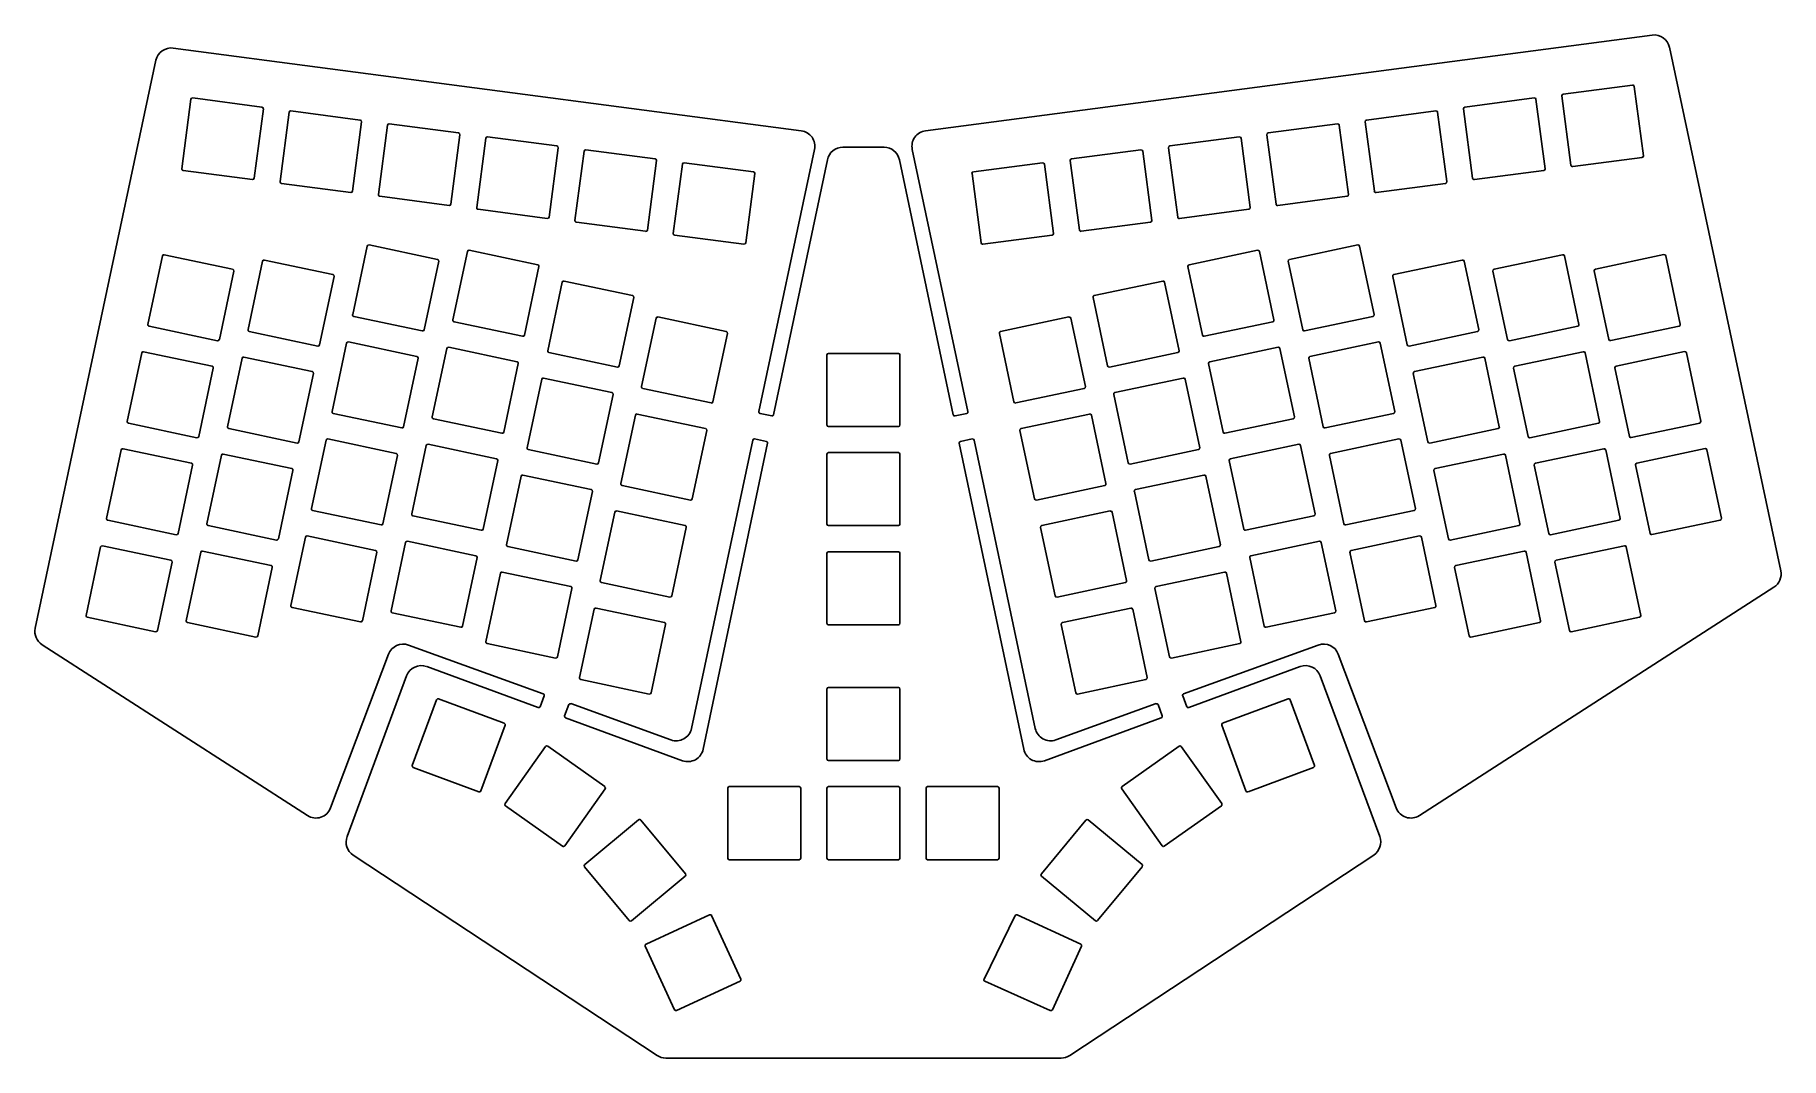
# Model space of a CAD drawing. Extents: x 21 to 356, y 2 to 198.
import ezdxf

# ---------------------------------------------------------------- set-up
doc = ezdxf.new("R2010")
doc.units = 0

msp = doc.modelspace()

# ---------------------------------------------------------------- linework, layer by layer
for p, q in [((331.14, 197.99), (191.91, 179.66)), ((168.1, 179.66), (47.76, 195.5)), ((355.79, 95.33), (334.47, 195.64)), ((44.43, 193.15), (21.3, 84.33)), ((327.38, 188.42), (314.09, 186.67)), ((329.46, 174.87), (327.71, 188.16)), ((51.13, 185.68), (49.38, 172.39)), ((64.75, 184.19), (51.47, 185.94)), ((308.54, 185.94), (295.25, 184.19)), ((310.62, 172.39), (308.88, 185.68)), ((313.83, 186.33), (315.58, 173.05)), ((63.26, 170.56), (65.01, 183.85)), ((69.97, 183.2), (68.22, 169.91)), ((83.59, 181.71), (70.3, 183.46)), ((82.1, 168.08), (83.85, 181.37)), ((88.8, 180.72), (87.05, 167.43)), ((102.43, 179.23), (89.14, 180.98)), ((270.86, 180.98), (257.58, 179.23)), ((272.95, 167.43), (271.2, 180.72)), ((276.16, 181.37), (277.91, 168.09)), ((289.7, 183.46), (276.42, 181.71)), ((291.79, 169.91), (290.04, 183.2)), ((295, 183.85), (296.74, 170.56)), ((100.93, 165.6), (102.68, 178.89)), ((107.64, 178.24), (105.89, 164.95)), ((121.26, 176.75), (107.98, 178.5)), ((252.03, 178.5), (238.74, 176.75)), ((254.11, 164.95), (252.36, 178.24)), ((257.32, 178.89), (259.07, 165.61)), ((119.77, 163.12), (121.52, 176.41)), ((126.48, 175.76), (124.73, 162.47)), ((140.1, 174.27), (126.81, 176.02)), ((159.97, 125.86), (170.64, 176.06)), ((173.1, 174.11), (162.8, 125.26)), ((183.96, 176.49), (176.04, 176.49)), ((197.2, 125.26), (186.9, 174.11)), ((189.36, 176.06), (200.04, 125.86)), ((233.19, 176.02), (219.9, 174.27)), ((235.27, 162.47), (233.53, 175.76)), ((238.48, 176.41), (240.23, 163.12)), ((315.92, 172.79), (329.2, 174.54)), ((49.64, 172.06), (62.92, 170.31)), ((138.61, 160.64), (140.36, 173.93)), ((145.32, 173.28), (143.57, 159.99)), ((158.94, 171.79), (145.65, 173.53)), ((157.45, 158.16), (159.2, 171.45)), ((200.81, 171.45), (202.56, 158.17)), ((214.35, 173.54), (201.07, 171.79)), ((216.44, 159.99), (214.69, 173.28)), ((219.65, 173.93), (221.39, 160.64)), ((297.08, 170.31), (310.37, 172.06)), ((68.47, 169.58), (81.76, 167.83)), ((278.24, 167.83), (291.53, 169.58)), ((87.31, 167.1), (100.6, 165.35)), ((106.15, 164.62), (119.43, 162.87)), ((240.57, 162.87), (253.85, 164.62)), ((259.41, 165.35), (272.69, 167.1)), ((124.99, 162.14), (138.27, 160.39)), ((221.73, 160.39), (235.02, 162.14)), ((84.92, 157.55), (82.13, 144.45)), ((98.38, 155), (85.27, 157.78)), ((143.82, 159.65), (157.11, 157.91)), ((202.89, 157.91), (216.18, 159.66)), ((274.73, 157.78), (261.62, 155)), ((277.87, 144.45), (275.09, 157.55)), ((45.67, 155.67), (42.88, 142.56)), ((59.13, 153.12), (46.03, 155.9)), ((64.88, 154.66), (62.09, 141.55)), ((78.34, 152.1), (65.23, 154.89)), ((95.83, 141.53), (98.61, 154.64)), ((104.13, 156.54), (101.34, 143.43)), ((117.59, 153.98), (104.48, 156.77)), ((255.52, 156.77), (242.41, 153.98)), ((258.66, 143.43), (255.88, 156.54)), ((261.39, 154.64), (264.18, 141.53)), ((294.77, 154.89), (281.66, 152.1)), ((297.91, 141.55), (295.13, 154.66)), ((313.98, 155.9), (300.87, 153.12)), ((317.12, 142.56), (314.33, 155.67)), ((333.4, 155.94), (320.29, 153.15)), ((336.54, 142.6), (333.75, 155.71)), ((56.58, 139.65), (59.36, 152.76)), ((75.79, 138.64), (78.57, 151.74)), ((115.03, 140.52), (117.82, 153.63)), ((122.3, 150.63), (119.51, 137.52)), ((135.76, 148.07), (122.65, 150.86)), ((237.35, 150.86), (224.25, 148.07)), ((240.49, 137.52), (237.71, 150.63)), ((242.18, 153.63), (244.97, 140.52)), ((281.43, 151.74), (284.22, 138.64)), ((300.64, 152.76), (303.43, 139.65)), ((320.06, 152.8), (322.84, 139.69)), ((133.2, 134.61), (135.99, 147.72)), ((224.01, 147.72), (226.8, 134.61)), ((82.36, 144.09), (95.47, 141.3)), ((153.72, 141.19), (140.61, 143.98)), ((219.39, 143.98), (206.28, 141.19)), ((264.53, 141.3), (277.64, 144.09)), ((43.11, 142.21), (56.22, 139.42)), ((62.32, 141.19), (75.43, 138.41)), ((101.57, 143.07), (114.68, 140.29)), ((140.26, 143.74), (137.47, 130.64)), ((151.16, 127.73), (153.95, 140.83)), ((206.05, 140.83), (208.84, 127.73)), ((222.53, 130.64), (219.75, 143.75)), ((245.33, 140.29), (258.43, 143.07)), ((284.57, 138.41), (297.68, 141.19)), ((303.78, 139.42), (316.89, 142.21)), ((323.2, 139.46), (336.31, 142.25)), ((55.18, 134.53), (42.07, 137.32)), ((80.97, 138.97), (78.18, 125.86)), ((94.43, 136.41), (81.32, 139.2)), ((100.18, 137.95), (97.39, 124.84)), ((113.64, 135.4), (100.53, 138.18)), ((259.47, 138.18), (246.36, 135.4)), ((262.61, 124.84), (259.83, 137.95)), ((278.68, 139.2), (265.57, 136.41)), ((281.82, 125.86), (279.04, 138.97)), ((317.93, 137.32), (304.82, 134.53)), ((337.35, 137.36), (324.24, 134.57)), ((41.72, 137.09), (38.93, 123.98)), ((52.63, 121.07), (55.41, 134.18)), ((60.93, 136.07), (58.14, 122.96)), ((74.39, 133.52), (61.28, 136.3)), ((91.88, 122.95), (94.66, 136.06)), ((111.08, 121.93), (113.87, 135.04)), ((119.74, 137.17), (132.85, 134.38)), ((173, 136.7), (173, 123.3)), ((186.7, 137), (173.3, 137)), ((187, 123.3), (187, 136.7)), ((227.16, 134.38), (240.26, 137.17)), ((246.13, 135.04), (248.92, 121.93)), ((265.34, 136.06), (268.13, 122.95)), ((298.72, 136.3), (285.61, 133.52)), ((301.86, 122.96), (299.08, 136.07)), ((304.59, 134.18), (307.38, 121.07)), ((321.07, 123.98), (318.28, 137.09)), ((324.01, 134.21), (326.79, 121.11)), ((340.49, 124.02), (337.7, 137.12)), ((71.84, 120.05), (74.62, 133.16)), ((118.35, 132.04), (115.56, 118.94)), ((131.81, 129.49), (118.7, 132.28)), ((241.3, 132.28), (228.2, 129.49)), ((244.44, 118.94), (241.66, 132.04)), ((285.38, 133.16), (288.17, 120.05)), ((129.25, 116.03), (132.04, 129.13)), ((137.7, 130.28), (150.81, 127.5)), ((209.2, 127.5), (222.3, 130.28)), ((227.96, 129.13), (230.75, 116.03)), ((78.41, 125.5), (91.52, 122.72)), ((97.62, 124.49), (110.73, 121.7)), ((136.31, 125.16), (133.52, 112.05)), ((149.77, 122.6), (136.66, 125.39)), ((162.45, 125.03), (160.2, 125.5)), ((199.8, 125.5), (197.56, 125.03)), ((223.34, 125.39), (210.23, 122.61)), ((226.48, 112.05), (223.7, 125.16)), ((249.28, 121.7), (262.38, 124.49)), ((268.48, 122.72), (281.59, 125.5)), ((39.16, 123.62), (52.27, 120.84)), ((58.37, 122.61), (71.48, 119.82)), ((90.48, 117.83), (77.37, 120.61)), ((147.21, 109.14), (150, 122.25)), ((161.41, 120.14), (159.16, 120.61)), ((173.3, 123), (186.7, 123)), ((200.84, 120.61), (198.59, 120.14)), ((210, 122.25), (212.79, 109.14)), ((282.63, 120.61), (269.52, 117.83)), ((288.52, 119.82), (301.63, 122.61)), ((307.73, 120.84), (320.84, 123.62)), ((327.15, 120.88), (340.26, 123.66)), ((37.77, 118.5), (34.98, 105.39)), ((51.23, 115.95), (38.12, 118.73)), ((56.98, 117.49), (54.19, 104.38)), ((70.44, 114.93), (57.33, 117.72)), ((77.02, 120.38), (74.23, 107.28)), ((87.93, 104.36), (90.71, 117.47)), ((96.23, 119.37), (93.44, 106.26)), ((109.69, 116.81), (96.58, 119.6)), ((115.79, 118.58), (128.9, 115.8)), ((158.8, 120.38), (147.07, 65.16)), ((149.29, 61.17), (161.65, 119.78)), ((173, 117.7), (173, 104.3)), ((186.7, 118), (173.3, 118)), ((187, 104.3), (187, 117.7)), ((198.36, 119.78), (210.72, 61.17)), ((212.94, 65.16), (201.2, 120.38)), ((231.11, 115.8), (244.21, 118.58)), ((263.42, 119.6), (250.31, 116.81)), ((266.56, 106.26), (263.78, 119.37)), ((269.29, 117.47), (272.08, 104.36)), ((285.77, 107.28), (282.99, 120.38)), ((302.67, 117.72), (289.56, 114.93)), ((305.81, 104.38), (303.03, 117.49)), ((321.88, 118.73), (308.77, 115.95)), ((325.02, 105.39), (322.24, 118.5)), ((341.3, 118.77), (328.19, 115.98)), ((344.44, 105.43), (341.65, 118.54)), ((48.68, 102.48), (51.46, 115.59)), ((67.89, 101.47), (70.67, 114.57)), ((107.13, 103.35), (109.92, 116.46)), ((250.08, 116.46), (252.87, 103.35)), ((289.33, 114.57), (292.12, 101.47)), ((308.54, 115.59), (311.33, 102.48)), ((327.96, 115.63), (330.74, 102.52)), ((114.39, 113.46), (111.61, 100.35)), ((127.86, 110.9), (114.75, 113.69)), ((125.3, 97.44), (128.09, 110.55)), ((133.75, 111.7), (146.86, 108.91)), ((213.15, 108.91), (226.25, 111.7)), ((231.92, 110.55), (234.7, 97.44)), ((245.25, 113.69), (232.15, 110.91)), ((248.4, 100.35), (245.61, 113.46)), ((35.21, 105.04), (48.32, 102.25)), ((54.42, 104.02), (67.53, 101.24)), ((74.46, 106.92), (87.57, 104.13)), ((93.67, 105.9), (106.78, 103.12)), ((132.36, 106.58), (129.57, 93.47)), ((145.82, 104.02), (132.71, 106.81)), ((173.3, 104), (186.7, 104)), ((227.29, 106.81), (214.18, 104.02)), ((230.43, 93.47), (227.65, 106.58)), ((253.23, 103.12), (266.33, 105.9)), ((272.43, 104.13), (285.54, 106.92)), ((292.47, 101.24), (305.58, 104.02)), ((311.68, 102.25), (324.79, 105.04)), ((331.1, 102.29), (344.21, 105.08)), ((73.07, 101.8), (70.28, 88.69)), ((86.53, 99.24), (73.42, 102.03)), ((92.28, 100.78), (89.49, 87.67)), ((105.74, 98.23), (92.63, 101.01)), ((143.26, 90.56), (146.05, 103.66)), ((213.95, 103.66), (216.74, 90.56)), ((267.37, 101.01), (254.27, 98.23)), ((270.51, 87.68), (267.73, 100.78)), ((286.58, 102.03), (273.47, 99.24)), ((289.72, 88.69), (286.94, 101.8)), ((33.82, 99.92), (31.03, 86.81)), ((47.28, 97.36), (34.17, 100.15)), ((53.03, 98.9), (50.24, 85.79)), ((66.49, 96.35), (53.38, 99.13)), ((83.98, 85.78), (86.76, 98.89)), ((103.18, 84.76), (105.97, 97.87)), ((111.84, 100), (124.95, 97.21)), ((173, 98.7), (173, 85.3)), ((186.7, 99), (173.3, 99)), ((187, 85.3), (187, 98.7)), ((235.06, 97.21), (248.16, 100)), ((254.03, 97.87), (256.82, 84.76)), ((273.24, 98.89), (276.03, 85.78)), ((306.62, 99.13), (293.51, 96.35)), ((309.76, 85.79), (306.98, 98.9)), ((325.83, 100.15), (312.72, 97.36)), ((328.97, 86.81), (326.19, 99.92)), ((44.73, 83.9), (47.51, 97.01)), ((63.93, 82.88), (66.72, 95.99)), ((110.44, 94.88), (107.66, 81.77)), ((123.91, 92.32), (110.8, 95.11)), ((249.2, 95.11), (236.1, 92.32)), ((252.35, 81.77), (249.56, 94.88)), ((293.28, 95.99), (296.07, 82.88)), ((312.49, 97.01), (315.28, 83.9)), ((121.35, 78.86), (124.14, 91.96)), ((129.8, 93.11), (142.91, 90.33)), ((217.1, 90.33), (230.2, 93.11)), ((235.87, 91.96), (238.65, 78.86)), ((286.54, 48.46), (354.47, 92.19)), ((70.51, 88.33), (83.62, 85.55)), ((89.72, 87.32), (102.83, 84.53)), ((128.41, 87.99), (125.62, 74.88)), ((141.87, 85.44), (128.76, 88.22)), ((231.24, 88.22), (218.14, 85.44)), ((234.38, 74.88), (231.6, 87.99)), ((257.18, 84.53), (270.28, 87.32)), ((276.38, 85.55), (289.49, 88.33)), ((31.26, 86.45), (44.37, 83.67)), ((50.47, 85.44), (63.58, 82.65)), ((139.31, 71.97), (142.1, 85.08)), ((173.3, 85), (186.7, 85)), ((217.9, 85.08), (220.69, 71.97)), ((296.43, 82.65), (309.53, 85.44)), ((315.63, 83.67), (328.74, 86.45)), ((22.62, 81.19), (73.47, 48.46)), ((92.83, 81.13), (118.65, 71.8)), ((107.89, 81.41), (121, 78.63)), ((239.01, 78.63), (252.11, 81.41)), ((241.35, 71.8), (267.17, 81.13)), ((77.9, 49.92), (89.01, 79.37)), ((117.67, 69.14), (96.31, 77)), ((263.69, 77), (242.33, 69.14)), ((271, 79.37), (282.11, 49.92)), ((92.46, 75.22), (81.05, 44.45)), ((125.85, 74.53), (138.96, 71.74)), ((221.05, 71.74), (234.15, 74.53)), ((278.95, 44.45), (267.54, 75.22)), ((98.22, 70.63), (93.56, 58.06)), ((111.17, 66.15), (98.6, 70.8)), ((118.83, 71.41), (118.06, 69.32)), ((173, 72.7), (173, 59.3)), ((186.7, 73), (173.3, 73)), ((187, 59.3), (187, 72.7)), ((241.95, 69.32), (241.18, 71.41)), ((261.4, 70.8), (248.83, 66.15)), ((266.44, 58.06), (261.78, 70.63)), ((123.53, 69.72), (122.75, 67.59)), ((122.93, 67.21), (145.31, 58.97)), ((143.11, 62.96), (123.91, 69.9)), ((214.69, 58.97), (237.08, 67.21)), ((236.09, 69.9), (216.89, 62.96)), ((237.25, 67.59), (236.47, 69.72)), ((106.69, 53.2), (111.35, 65.76)), ((248.66, 65.76), (253.31, 53.2)), ((119.09, 61.67), (111.34, 50.74)), ((130.44, 54), (119.5, 61.75)), ((240.5, 61.75), (229.56, 54)), ((248.66, 50.74), (240.91, 61.67)), ((93.74, 57.67), (106.3, 53.02)), ((173.3, 59), (186.7, 59)), ((253.7, 53.02), (266.26, 57.67)), ((122.76, 42.65), (130.51, 53.58)), ((154, 53.7), (154, 40.3)), ((167.7, 54), (154.3, 54)), ((168, 40.3), (168, 53.7)), ((173, 53.7), (173, 40.3)), ((186.7, 54), (173.3, 54)), ((187, 40.3), (187, 53.7)), ((192, 53.7), (192, 40.3)), ((205.7, 54), (192.3, 54)), ((206, 40.3), (206, 53.7)), ((229.49, 53.58), (237.24, 42.65)), ((111.41, 50.32), (122.34, 42.57)), ((237.66, 42.57), (248.59, 50.32)), ((136.93, 47.63), (126.61, 39.07)), ((145.9, 37.27), (137.35, 47.59)), ((222.65, 47.59), (214.1, 37.27)), ((233.39, 39.07), (223.07, 47.63)), ((82.22, 40.9), (140.46, 2.5)), ((219.54, 2.5), (277.79, 40.9)), ((126.57, 38.65), (135.12, 28.34)), ((135.55, 28.3), (145.86, 36.85)), ((154.3, 40), (167.7, 40)), ((173.3, 40), (186.7, 40)), ((192.3, 40), (205.7, 40)), ((214.14, 36.85), (224.45, 28.3)), ((224.88, 28.33), (233.43, 38.65)), ((150.52, 29.44), (138.34, 23.85)), ((156.51, 17.12), (150.92, 29.29)), ((209.08, 29.3), (203.11, 17.12)), ((221.66, 23.85), (209.47, 29.44)), ((138.2, 23.45), (143.79, 11.27)), ((216.21, 11.27), (221.8, 23.45)), ((144.19, 11.13), (156.37, 16.72)), ((203.26, 16.72), (215.82, 11.12)), ((142.11, 2), (217.89, 2))]:
    msp.add_line(p, q)
for centre, radius, start, end in [((331.53, 195.01), 3, 11.9997, 97.5001), ((47.37, 192.53), 3, 82.5, 167.9997), ((327.41, 188.12), 0.3, 7.5027, 97.5027), ((51.43, 185.64), 0.3, 82.4973, 172.4973), ((64.71, 183.89), 0.3, 352.4973, 82.4973), ((295.29, 183.89), 0.3, 97.5027, 187.5027), ((308.58, 185.64), 0.3, 7.5027, 97.5027), ((314.13, 186.37), 0.3, 97.5027, 187.5027), ((70.26, 183.16), 0.3, 82.4973, 172.4973), ((83.55, 181.41), 0.3, 352.4973, 82.4973), ((89.1, 180.68), 0.3, 82.4973, 172.4973), ((270.9, 180.68), 0.3, 7.5027, 97.5027), ((276.45, 181.41), 0.3, 97.5027, 187.5027), ((289.74, 183.16), 0.3, 7.5027, 97.5027), ((102.39, 178.93), 0.3, 352.4973, 82.4973), ((107.94, 178.2), 0.3, 82.4973, 172.4973), ((167.7, 176.68), 3, 347.9995, 82.5), ((192.3, 176.68), 3, 97.5001, 192.0005), ((252.07, 178.2), 0.3, 7.5027, 97.5027), ((257.62, 178.93), 0.3, 97.5027, 187.5027), ((121.22, 176.45), 0.3, 352.4973, 82.4973), ((126.78, 175.72), 0.3, 82.4973, 172.4973), ((140.06, 173.97), 0.3, 352.4973, 82.4973), ((176.04, 173.49), 3, 90, 168.0919), ((183.96, 173.49), 3, 11.9081, 90), ((219.94, 173.97), 0.3, 97.5027, 187.5027), ((233.23, 175.72), 0.3, 7.5027, 97.5027), ((238.78, 176.45), 0.3, 97.5027, 187.5027), ((329.16, 174.83), 0.3, 277.5027, 7.5027), ((49.68, 172.35), 0.3, 172.4973, 262.4973), ((145.61, 173.24), 0.3, 82.4973, 172.4973), ((158.9, 171.49), 0.3, 352.4973, 82.4973), ((201.1, 171.49), 0.3, 97.5027, 187.5027), ((214.39, 173.24), 0.3, 7.5027, 97.5027), ((310.33, 172.35), 0.3, 277.5027, 7.5027), ((315.88, 173.08), 0.3, 187.5027, 277.5027), ((62.96, 170.6), 0.3, 262.4973, 352.4973), ((68.51, 169.87), 0.3, 172.4973, 262.4973), ((81.8, 168.12), 0.3, 262.4973, 352.4973), ((87.35, 167.39), 0.3, 172.4973, 262.4973), ((272.65, 167.39), 0.3, 277.5027, 7.5027), ((278.2, 168.12), 0.3, 187.5027, 277.5027), ((291.49, 169.87), 0.3, 277.5027, 7.5027), ((297.04, 170.6), 0.3, 187.5027, 277.5027), ((100.64, 165.64), 0.3, 262.4973, 352.4973), ((106.19, 164.91), 0.3, 172.4973, 262.4973), ((253.82, 164.91), 0.3, 277.5027, 7.5027), ((259.37, 165.64), 0.3, 187.5027, 277.5027), ((119.47, 163.16), 0.3, 262.4973, 352.4973), ((125.03, 162.43), 0.3, 172.4973, 262.4973), ((138.31, 160.68), 0.3, 262.4973, 352.4973), ((221.69, 160.68), 0.3, 187.5027, 277.5027), ((234.98, 162.43), 0.3, 277.5027, 7.5027), ((240.53, 163.16), 0.3, 187.5027, 277.5027), ((85.21, 157.49), 0.3, 77.999, 167.999), ((143.86, 159.95), 0.3, 172.4973, 262.4973), ((157.15, 158.2), 0.3, 262.4973, 352.4973), ((202.85, 158.2), 0.3, 187.5027, 277.5027), ((216.14, 159.95), 0.3, 277.5027, 7.5027), ((274.79, 157.49), 0.3, 12.001, 102.001), ((45.96, 155.61), 0.3, 77.999, 167.999), ((65.17, 154.59), 0.3, 77.999, 167.999), ((98.32, 154.7), 0.3, 347.999, 77.999), ((104.42, 156.47), 0.3, 77.999, 167.999), ((117.53, 153.69), 0.3, 347.999, 77.999), ((242.48, 153.69), 0.3, 102.001, 192.001), ((255.58, 156.47), 0.3, 12.001, 102.001), ((261.68, 154.7), 0.3, 102.001, 192.001), ((294.83, 154.59), 0.3, 12.001, 102.001), ((314.04, 155.61), 0.3, 12.001, 102.001), ((333.46, 155.65), 0.3, 12.001, 102.001), ((59.07, 152.82), 0.3, 347.999, 77.999), ((78.28, 151.81), 0.3, 347.999, 77.999), ((122.59, 150.57), 0.3, 77.999, 167.999), ((237.41, 150.57), 0.3, 12.001, 102.001), ((281.73, 151.81), 0.3, 102.001, 192.001), ((300.93, 152.82), 0.3, 102.001, 192.001), ((320.35, 152.86), 0.3, 102.001, 192.001), ((135.7, 147.78), 0.3, 347.999, 77.999), ((224.31, 147.78), 0.3, 102.001, 192.001), ((82.42, 144.38), 0.3, 167.999, 257.999), ((140.55, 143.68), 0.3, 77.999, 167.999), ((219.45, 143.68), 0.3, 12.001, 102.001), ((277.58, 144.38), 0.3, 282.001, 12.001), ((43.18, 142.5), 0.3, 167.999, 257.999), ((62.38, 141.49), 0.3, 167.999, 257.999), ((95.53, 141.6), 0.3, 257.999, 347.999), ((101.63, 143.37), 0.3, 167.999, 257.999), ((153.66, 140.9), 0.3, 347.999, 77.999), ((206.35, 140.9), 0.3, 102.001, 192.001), ((258.37, 143.37), 0.3, 282.001, 12.001), ((264.47, 141.6), 0.3, 192.001, 282.001), ((297.62, 141.49), 0.3, 282.001, 12.001), ((316.83, 142.5), 0.3, 282.001, 12.001), ((336.24, 142.54), 0.3, 282.001, 12.001), ((42.01, 137.02), 0.3, 77.999, 167.999), ((56.28, 139.72), 0.3, 257.999, 347.999), ((75.49, 138.7), 0.3, 257.999, 347.999), ((81.26, 138.91), 0.3, 77.999, 167.999), ((100.47, 137.89), 0.3, 77.999, 167.999), ((114.74, 140.58), 0.3, 257.999, 347.999), ((119.8, 137.46), 0.3, 167.999, 257.999), ((240.2, 137.46), 0.3, 282.001, 12.001), ((245.26, 140.58), 0.3, 192.001, 282.001), ((259.53, 137.89), 0.3, 12.001, 102.001), ((278.74, 138.91), 0.3, 12.001, 102.001), ((284.51, 138.7), 0.3, 192.001, 282.001), ((303.72, 139.72), 0.3, 192.001, 282.001), ((317.99, 137.02), 0.3, 12.001, 102.001), ((323.14, 139.75), 0.3, 192.001, 282.001), ((337.41, 137.06), 0.3, 12.001, 102.001), ((55.12, 134.24), 0.3, 347.999, 77.999), ((61.22, 136.01), 0.3, 77.999, 167.999), ((94.37, 136.12), 0.3, 347.999, 77.999), ((113.58, 135.1), 0.3, 347.999, 77.999), ((132.91, 134.67), 0.3, 257.999, 347.999), ((173.3, 136.7), 0.3, 90, 180), ((186.7, 136.7), 0.3, 0, 90), ((227.09, 134.67), 0.3, 192.001, 282.001), ((246.43, 135.1), 0.3, 102.001, 192.001), ((265.64, 136.12), 0.3, 102.001, 192.001), ((298.78, 136.01), 0.3, 12.001, 102.001), ((304.88, 134.24), 0.3, 102.001, 192.001), ((324.3, 134.28), 0.3, 102.001, 192.001), ((74.33, 133.22), 0.3, 347.999, 77.999), ((118.64, 131.98), 0.3, 77.999, 167.999), ((137.76, 130.58), 0.3, 167.999, 257.999), ((222.24, 130.58), 0.3, 282.001, 12.001), ((241.36, 131.98), 0.3, 12.001, 102.001), ((285.68, 133.22), 0.3, 102.001, 192.001), ((131.75, 129.2), 0.3, 347.999, 77.999), ((150.87, 127.79), 0.3, 257.999, 347.999), ((209.13, 127.79), 0.3, 192.001, 282.001), ((228.26, 129.2), 0.3, 102.001, 192.001), ((39.23, 123.92), 0.3, 167.999, 257.999), ((78.47, 125.8), 0.3, 167.999, 257.999), ((97.68, 124.78), 0.3, 167.999, 257.999), ((136.6, 125.1), 0.3, 77.999, 167.999), ((160.26, 125.8), 0.3, 167.9995, 258.0849), ((162.51, 125.32), 0.3, 258.0849, 348.0919), ((197.49, 125.32), 0.3, 191.9081, 281.9111), ((199.74, 125.8), 0.3, 281.9111, 12.0005), ((223.4, 125.1), 0.3, 12.001, 102.001), ((262.32, 124.78), 0.3, 282.001, 12.001), ((281.53, 125.8), 0.3, 282.001, 12.001), ((320.78, 123.92), 0.3, 282.001, 12.001), ((340.19, 123.96), 0.3, 282.001, 12.001), ((52.33, 121.13), 0.3, 257.999, 347.999), ((58.43, 122.9), 0.3, 167.999, 257.999), ((77.31, 120.32), 0.3, 77.999, 167.999), ((91.58, 123.01), 0.3, 257.999, 347.999), ((110.79, 122), 0.3, 257.999, 347.999), ((149.71, 122.31), 0.3, 347.999, 77.999), ((159.1, 120.32), 0.3, 78.0941, 168), ((173.3, 123.3), 0.3, 180, 270), ((186.7, 123.3), 0.3, 270, 0), ((200.91, 120.32), 0.3, 12, 101.9019), ((210.3, 122.31), 0.3, 102.001, 192.001), ((249.21, 122), 0.3, 192.001, 282.001), ((268.42, 123.01), 0.3, 192.001, 282.001), ((282.69, 120.32), 0.3, 12.001, 102.001), ((301.57, 122.9), 0.3, 282.001, 12.001), ((307.67, 121.13), 0.3, 192.001, 282.001), ((327.09, 121.17), 0.3, 192.001, 282.001), ((38.06, 118.44), 0.3, 77.999, 167.999), ((57.27, 117.42), 0.3, 77.999, 167.999), ((71.54, 120.11), 0.3, 257.999, 347.999), ((90.42, 117.53), 0.3, 347.999, 77.999), ((96.52, 119.3), 0.3, 77.999, 167.999), ((115.85, 118.88), 0.3, 167.999, 257.999), ((161.35, 119.84), 0.3, 348.092, 78.0941), ((173.3, 117.7), 0.3, 90, 180), ((186.7, 117.7), 0.3, 0, 90), ((198.65, 119.84), 0.3, 101.9019, 191.908), ((244.15, 118.88), 0.3, 282.001, 12.001), ((263.48, 119.3), 0.3, 12.001, 102.001), ((269.59, 117.53), 0.3, 102.001, 192.001), ((288.46, 120.11), 0.3, 192.001, 282.001), ((302.73, 117.42), 0.3, 12.001, 102.001), ((321.94, 118.44), 0.3, 12.001, 102.001), ((341.36, 118.48), 0.3, 12.001, 102.001), ((51.17, 115.65), 0.3, 347.999, 77.999), ((70.38, 114.64), 0.3, 347.999, 77.999), ((109.63, 116.52), 0.3, 347.999, 77.999), ((128.96, 116.09), 0.3, 257.999, 347.999), ((231.04, 116.09), 0.3, 192.001, 282.001), ((250.38, 116.52), 0.3, 102.001, 192.001), ((289.63, 114.64), 0.3, 102.001, 192.001), ((308.83, 115.65), 0.3, 102.001, 192.001), ((328.25, 115.69), 0.3, 102.001, 192.001), ((114.69, 113.4), 0.3, 77.999, 167.999), ((127.8, 110.61), 0.3, 347.999, 77.999), ((133.81, 111.99), 0.3, 167.999, 257.999), ((226.19, 111.99), 0.3, 282.001, 12.001), ((232.21, 110.61), 0.3, 102.001, 192.001), ((245.32, 113.4), 0.3, 12.001, 102.001), ((74.52, 107.21), 0.3, 167.999, 257.999), ((146.92, 109.2), 0.3, 257.999, 347.999), ((213.08, 109.2), 0.3, 192.001, 282.001), ((285.48, 107.21), 0.3, 282.001, 12.001), ((35.28, 105.33), 0.3, 167.999, 257.999), ((54.48, 104.32), 0.3, 167.999, 257.999), ((87.63, 104.43), 0.3, 257.999, 347.999), ((93.73, 106.2), 0.3, 167.999, 257.999), ((132.65, 106.51), 0.3, 77.999, 167.999), ((145.76, 103.73), 0.3, 347.999, 77.999), ((173.3, 104.3), 0.3, 180, 270), ((186.7, 104.3), 0.3, 270, 0), ((214.25, 103.73), 0.3, 102.001, 192.001), ((227.35, 106.51), 0.3, 12.001, 102.001), ((266.27, 106.2), 0.3, 282.001, 12.001), ((272.37, 104.43), 0.3, 192.001, 282.001), ((305.52, 104.32), 0.3, 282.001, 12.001), ((324.73, 105.33), 0.3, 282.001, 12.001), ((344.14, 105.37), 0.3, 282.001, 12.001), ((48.38, 102.55), 0.3, 257.999, 347.999), ((67.59, 101.53), 0.3, 257.999, 347.999), ((73.36, 101.74), 0.3, 77.999, 167.999), ((92.57, 100.72), 0.3, 77.999, 167.999), ((106.84, 103.41), 0.3, 257.999, 347.999), ((253.16, 103.41), 0.3, 192.001, 282.001), ((267.43, 100.72), 0.3, 12.001, 102.001), ((286.64, 101.74), 0.3, 12.001, 102.001), ((292.41, 101.53), 0.3, 192.001, 282.001), ((311.62, 102.55), 0.3, 192.001, 282.001), ((331.04, 102.58), 0.3, 192.001, 282.001), ((34.11, 99.85), 0.3, 77.999, 167.999), ((47.22, 97.07), 0.3, 347.999, 77.999), ((53.32, 98.84), 0.3, 77.999, 167.999), ((86.47, 98.95), 0.3, 347.999, 77.999), ((105.68, 97.93), 0.3, 347.999, 77.999), ((111.9, 100.29), 0.3, 167.999, 257.999), ((125.01, 97.5), 0.3, 257.999, 347.999), ((173.3, 98.7), 0.3, 90, 180), ((186.7, 98.7), 0.3, 0, 90), ((235, 97.5), 0.3, 192.001, 282.001), ((248.1, 100.29), 0.3, 282.001, 12.001), ((254.33, 97.93), 0.3, 102.001, 192.001), ((273.54, 98.95), 0.3, 102.001, 192.001), ((306.68, 98.84), 0.3, 12.001, 102.001), ((312.78, 97.07), 0.3, 102.001, 192.001), ((325.89, 99.86), 0.3, 12.001, 102.001), ((66.43, 96.05), 0.3, 347.999, 77.999), ((110.74, 94.81), 0.3, 77.999, 167.999), ((249.27, 94.81), 0.3, 12.001, 102.001), ((293.58, 96.05), 0.3, 102.001, 192.001), ((352.85, 94.71), 3, 302.767, 11.9997), ((123.85, 92.03), 0.3, 347.999, 77.999), ((129.86, 93.41), 0.3, 167.999, 257.999), ((142.97, 90.62), 0.3, 257.999, 347.999), ((217.03, 90.62), 0.3, 192.001, 282.001), ((230.14, 93.41), 0.3, 282.001, 12.001), ((236.16, 92.03), 0.3, 102.001, 192.001), ((70.57, 88.63), 0.3, 167.999, 257.999), ((89.78, 87.61), 0.3, 167.999, 257.999), ((128.7, 87.93), 0.3, 77.999, 167.999), ((231.3, 87.93), 0.3, 12.001, 102.001), ((270.22, 87.61), 0.3, 282.001, 12.001), ((289.43, 88.63), 0.3, 282.001, 12.001), ((24.24, 83.71), 3, 167.9997, 237.2331), ((31.33, 86.75), 0.3, 167.999, 257.999), ((44.43, 83.96), 0.3, 257.999, 347.999), ((50.53, 85.73), 0.3, 167.999, 257.999), ((83.68, 85.84), 0.3, 257.999, 347.999), ((102.89, 84.83), 0.3, 257.999, 347.999), ((141.81, 85.14), 0.3, 347.999, 77.999), ((173.3, 85.3), 0.3, 180, 270), ((186.7, 85.3), 0.3, 270, 0), ((218.2, 85.14), 0.3, 102.001, 192.001), ((257.11, 84.83), 0.3, 192.001, 282.001), ((276.32, 85.84), 0.3, 192.001, 282.001), ((309.47, 85.73), 0.3, 282.001, 12.001), ((315.57, 83.96), 0.3, 192.001, 282.001), ((328.68, 86.75), 0.3, 282.001, 12.001), ((63.64, 82.94), 0.3, 257.999, 347.999), ((91.81, 78.31), 3, 70.1283, 159.3309), ((107.95, 81.71), 0.3, 167.999, 257.999), ((252.05, 81.71), 0.3, 282.001, 12.001), ((268.19, 78.31), 3, 20.6677, 109.8728), ((296.36, 82.95), 0.3, 192.001, 282.001), ((95.27, 74.18), 3, 69.8089, 159.6669), ((121.06, 78.92), 0.3, 257.999, 347.999), ((238.95, 78.92), 0.3, 192.001, 282.001), ((264.73, 74.18), 3, 20.3331, 110.1926), ((125.91, 74.82), 0.3, 167.999, 257.999), ((234.09, 74.82), 0.3, 282.001, 12.001), ((98.5, 70.52), 0.3, 69.6662, 159.6662), ((118.55, 71.52), 0.3, 339.8081, 70.1283), ((139.02, 72.03), 0.3, 257.999, 347.999), ((173.3, 72.7), 0.3, 90, 180), ((186.7, 72.7), 0.3, 0, 90), ((220.98, 72.03), 0.3, 192.001, 282.001), ((241.46, 71.52), 0.3, 109.8728, 200.1989), ((261.5, 70.52), 0.3, 20.3338, 110.3338), ((117.77, 69.42), 0.3, 249.8089, 339.8081), ((123.03, 67.49), 0.3, 159.7998, 249.8069), ((123.81, 69.61), 0.3, 70.1269, 159.7998), ((236.19, 69.61), 0.3, 20.2002, 109.8739), ((236.97, 67.49), 0.3, 290.1931, 20.2002), ((242.23, 69.42), 0.3, 200.1989, 290.1926), ((111.06, 65.86), 0.3, 339.6662, 69.6662), ((144.13, 65.78), 3, 250.1269, 348), ((215.87, 65.78), 3, 192, 289.8739), ((248.94, 65.86), 0.3, 110.3338, 200.3338), ((119.33, 61.5), 0.3, 54.665, 144.665), ((146.35, 61.79), 3, 249.8069, 348.092), ((213.65, 61.79), 3, 191.908, 290.1931), ((240.67, 61.5), 0.3, 35.335, 125.335), ((93.84, 57.96), 0.3, 159.6662, 249.6662), ((173.3, 59.3), 0.3, 180, 270), ((186.7, 59.3), 0.3, 270, 0), ((266.16, 57.96), 0.3, 290.3338, 20.3338), ((130.26, 53.75), 0.3, 324.665, 54.665), ((154.3, 53.7), 0.3, 90, 180), ((167.7, 53.7), 0.3, 0, 90), ((173.3, 53.7), 0.3, 90, 180), ((186.7, 53.7), 0.3, 0, 90), ((192.3, 53.7), 0.3, 90, 180), ((205.7, 53.7), 0.3, 0, 90), ((229.74, 53.75), 0.3, 125.335, 215.335), ((106.41, 53.3), 0.3, 249.6662, 339.6662), ((111.58, 50.57), 0.3, 144.665, 234.665), ((248.42, 50.57), 0.3, 305.335, 35.335), ((253.59, 53.3), 0.3, 200.3338, 290.3338), ((75.09, 50.98), 3, 237.2331, 339.3309), ((137.12, 47.4), 0.3, 39.6646, 129.6646), ((222.88, 47.39), 0.3, 50.3354, 140.3354), ((284.91, 50.98), 3, 200.6677, 302.767), ((83.87, 43.4), 3, 159.6669, 236.6021), ((276.13, 43.4), 3, 303.3979, 20.3331), ((122.51, 42.82), 0.3, 234.665, 324.665), ((154.3, 40.3), 0.3, 180, 270), ((167.7, 40.3), 0.3, 270, 0), ((173.3, 40.3), 0.3, 180, 270), ((186.7, 40.3), 0.3, 270, 0), ((192.3, 40.3), 0.3, 180, 270), ((205.7, 40.3), 0.3, 270, 0), ((237.49, 42.82), 0.3, 215.335, 305.335), ((126.8, 38.84), 0.3, 129.6646, 219.6646), ((145.67, 37.08), 0.3, 309.6646, 39.6646), ((214.33, 37.08), 0.3, 140.3354, 230.3354), ((233.2, 38.84), 0.3, 320.3354, 50.3354), ((135.36, 28.53), 0.3, 219.6646, 309.6646), ((150.65, 29.17), 0.3, 24.6668, 114.6668), ((209.35, 29.17), 0.3, 65.3332, 153.8961), ((224.65, 28.53), 0.3, 230.3354, 320.3354), ((138.47, 23.58), 0.3, 114.6668, 204.6668), ((221.53, 23.58), 0.3, 335.3332, 65.3332), ((156.24, 16.99), 0.3, 294.6668, 24.6668), ((203.38, 16.99), 0.3, 153.8961, 245.9844), ((144.06, 11.4), 0.3, 204.6668, 294.6668), ((215.94, 11.39), 0.3, 245.9844, 335.3332), ((142.11, 5), 3, 236.6021, 270), ((217.89, 5), 3, 270, 303.3979)]:
    msp.add_arc(centre, radius, start, end)

doc.saveas('drawing.dxf')
